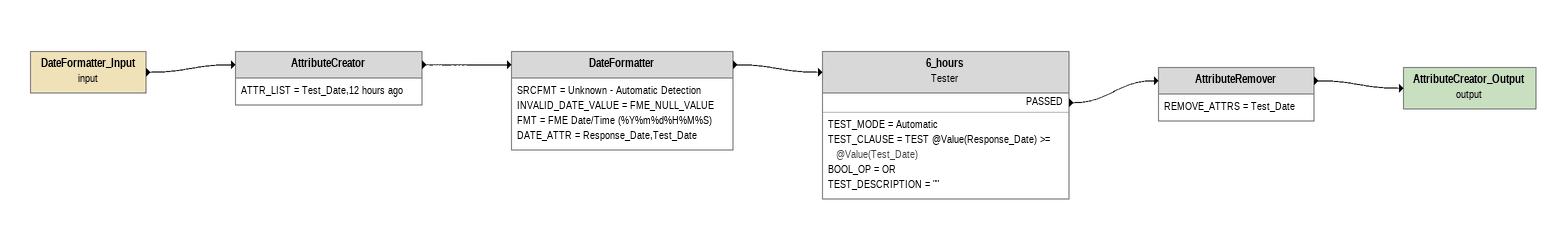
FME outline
DateFormatter_Input (input)
    -> AttributeCreator
AttributeCreator
    ATTR_LIST = Test_Date,12 hours ago
    -> DateFormatter
DateFormatter
    SRCFMT = Unknown - Automatic Detection
    INVALID_DATE_VALUE = FME_NULL_VALUE
    FMT = FME Date/Time (%Y%m%d%H%M%S)
    DATE_ATTR = Response_Date,Test_Date
    -> 6_hours
6_hours: Tester
    TEST_MODE = Automatic
    TEST_CLAUSE = TEST @Value(Response_Date) >= @Value(Test_Date)
    BOOL_OP = OR
    TEST_DESCRIPTION = ""
    PASSED -> AttributeRemover
AttributeRemover
    REMOVE_ATTRS = Test_Date
    -> AttributeCreator_Output (output)
AttributeCreator_Output (output)
